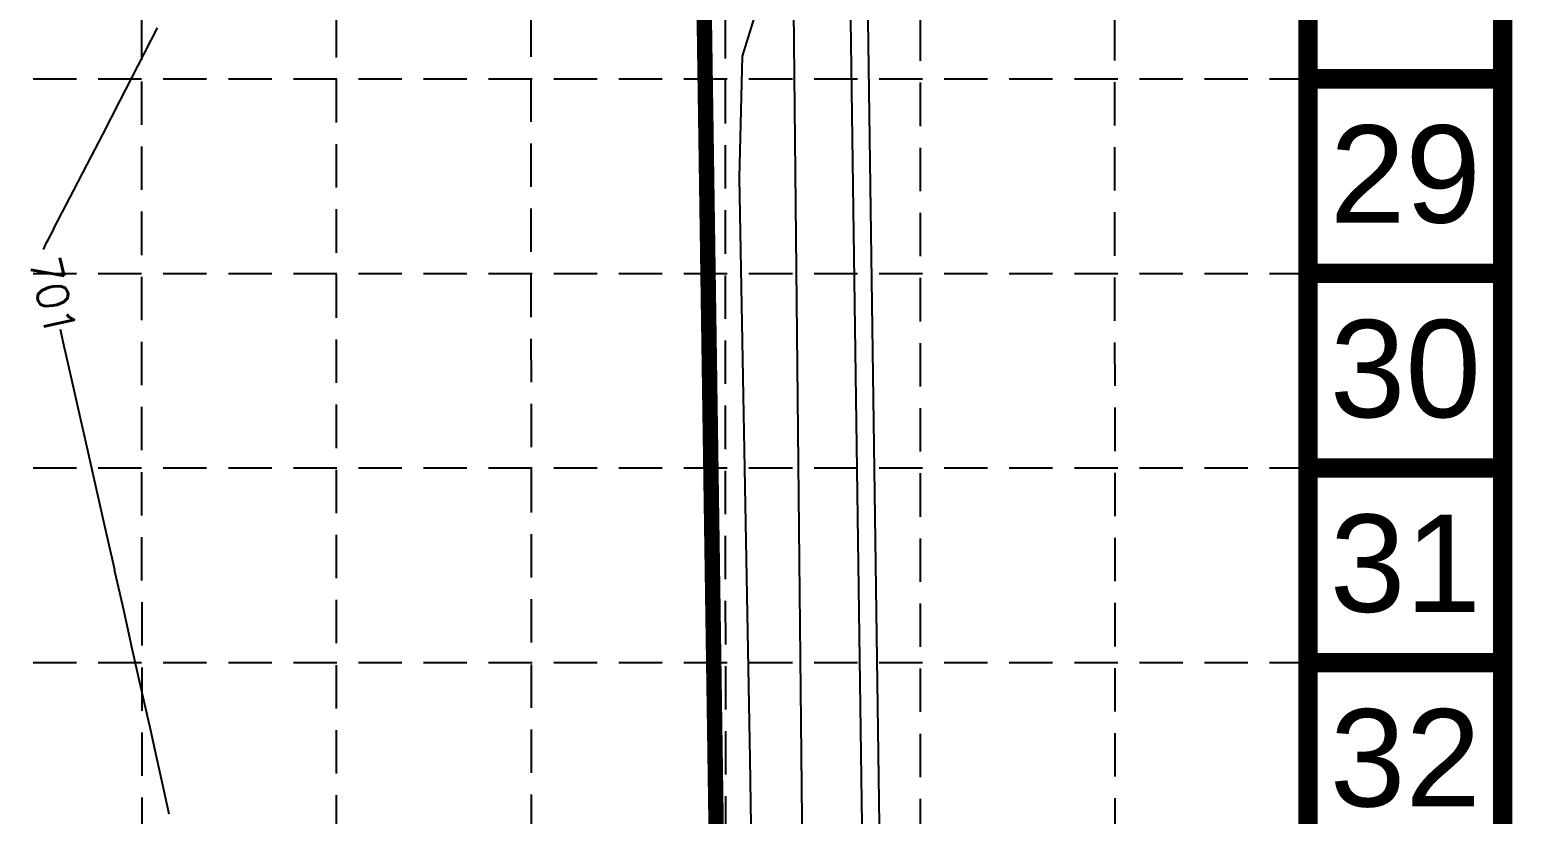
# Model space of a CAD drawing. Extents: x 5513 to 6525, y 3862 to 5479.
# Drawn here: x 6332.5 to 6524.7, y 4650.9 to 4752.6 of the extents above; entities that cross this region are included whole.
import ezdxf
from ezdxf.enums import TextEntityAlignment as Align

# ---------------------------------------------------------------- set-up
doc = ezdxf.new("R2010")
doc.units = 0
doc.header["$LTSCALE"] = 50
doc.header["$MEASUREMENT"] = 0
doc.linetypes.add('DAREA', pattern=[0.45, 0.35, -0.1])
doc.linetypes.add('HIDDEN', pattern=[0.375, 0.25, -0.125])
for name, color, linetype in [('BASE', 7, 'Continuous'), ('C-DRNA-E', 11, 'DAREA'), ('C-STRM-PIPE-E', 14, 'Continuous'), ('CONT-MNR', 14, 'Continuous'), ('GRID', 254, 'HIDDEN'), ('v-prop-line', 3, 'Continuous'), ('v-topo-bndy', 140, 'Continuous'), ('V-TOPO-BNDY-2', 7, 'Continuous')]:
    doc.layers.add(name, color=color, linetype=linetype)
doc.styles.add('L80', font='simplex', dxfattribs={"height": 4})
doc.styles.get("Standard").update_dxf_attribs({"font": 'ARIAL.TTF'})

msp = doc.modelspace()

# ---------------------------------------------------------------- linework, layer by layer
at = {"layer": 'BASE', "const_width": 2.52}
for points in [[(6523.47, 3863.46), (6523.47, 5477.65), (5514.6, 5477.65), (5514.6, 3863.46)], [(6498.25, 3888.68), (6498.25, 5452.43), (5539.82, 5452.43), (5539.82, 3888.68)]]:
    msp.add_lwpolyline(points, close=True, dxfattribs=at)
for points in [[(6523.47, 4746.22), (6498.25, 4746.22)], [(6523.47, 4721), (6498.25, 4721)], [(6523.47, 4695.78), (6498.25, 4695.78)], [(6523.47, 4670.56), (6498.25, 4670.56)]]:
    msp.add_lwpolyline(points, dxfattribs=at)
at = {"layer": 'C-DRNA-E', "color": 7, "const_width": 2, "flags": 128}
msp.add_lwpolyline([(5728.77, 4476.01), (6423.84, 4489.8), (6414.53, 5124.61), (6036.52, 5117.29), (6006.42, 5046.81), (5930.42, 4919.4)], dxfattribs=at)
at = {"layer": 'C-STRM-PIPE-E', "color": 7}
for p, q in [((6433.47, 5130.69), (6442.71, 4490.07)), ((6435.73, 5130.12), (6444.96, 4490.1))]:
    msp.add_line(p, q, dxfattribs=at)
at = {"layer": 'CONT-MNR', "color": 42, "extrusion": (0.890739, -0.454515, 0), "elevation": 3495.13}
msp.add_lwpolyline([(7113.81, 701), (7119.29, 701)], dxfattribs=at)
at = {"layer": 'CONT-MNR', "color": 42, "extrusion": (0.889675, -0.456594, 0), "elevation": 3478.51}
msp.add_lwpolyline([(7116.73, 701), (7121.95, 701)], dxfattribs=at)
at = {"layer": 'CONT-MNR', "color": 42, "extrusion": (0.888778, -0.458337, 0), "elevation": 3464.55}
msp.add_lwpolyline([(7118.68, 701), (7123.54, 701)], dxfattribs=at)
at = {"layer": 'CONT-MNR', "color": 42, "elevation": 701}
for points in [[(6339.96, 4735.1), (6341.98, 4739)], [(6334.3, 4724.08), (6334.43, 4724.38)], [(6334.43, 4724.38), (6334.61, 4724.8)], [(6341.16, 4693.03), (6340.03, 4698.03)], [(6342.33, 4687.85), (6341.16, 4693.03)], [(6345.85, 4672.19), (6344.69, 4677.35)], [(6346.97, 4667.22), (6345.85, 4672.19)]]:
    msp.add_lwpolyline(points, dxfattribs=at)
at = {"layer": 'CONT-MNR', "color": 42, "extrusion": (0.88744, -0.460923, 0), "elevation": 3443.81}
msp.add_lwpolyline([(7120.52, 701), (7124.35, 701)], dxfattribs=at)
at = {"layer": 'CONT-MNR', "color": 42, "extrusion": (0.887028, -0.461715, 0), "elevation": 3437.46}
msp.add_lwpolyline([(7120.42, 701), (7123.59, 701)], dxfattribs=at)
at = {"layer": 'CONT-MNR', "color": 42, "extrusion": (0.886898, -0.461966, 0), "elevation": 3435.44}
msp.add_lwpolyline([(7118.97, 701), (7121.39, 701)], dxfattribs=at)
at = {"layer": 'CONT-MNR', "color": 42, "extrusion": (0.891591, -0.452841, 0), "elevation": 3508.29}
msp.add_lwpolyline([(7081.17, 701), (7081.78, 701)], dxfattribs=at)
at = {"layer": 'CONT-MNR', "color": 42, "extrusion": (0.887431, -0.46094, 0), "elevation": 3443.68}
msp.add_lwpolyline([(7113.43, 701), (7115, 701)], dxfattribs=at)
at = {"layer": 'CONT-MNR', "color": 42, "extrusion": (0.975169, 0.22146, 0), "elevation": 7223.04}
msp.add_lwpolyline([(3190.77, 701), (3193.41, 701)], dxfattribs=at)
at = {"layer": 'CONT-MNR', "color": 42, "extrusion": (0.975256, 0.221077, 0), "elevation": 7221.79}
msp.add_lwpolyline([(3189.54, 701), (3193.61, 701)], dxfattribs=at)
at = {"layer": 'CONT-MNR', "color": 42, "extrusion": (0.975327, 0.220764, 0), "elevation": 7220.76}
msp.add_lwpolyline([(3187.34, 701), (3191.86, 701)], dxfattribs=at)
at = {"layer": 'CONT-MNR', "color": 42, "extrusion": (0.975391, 0.220484, 0), "elevation": 7219.85}
msp.add_lwpolyline([(3184.54, 701), (3189.41, 701)], dxfattribs=at)
at = {"layer": 'CONT-MNR', "color": 42, "extrusion": (0.975578, 0.219655, 0), "elevation": 7217.15}
msp.add_lwpolyline([(3174.85, 701), (3180.24, 701)], dxfattribs=at)
at = {"layer": 'CONT-MNR', "color": 42, "extrusion": (0.975649, 0.219336, 0), "elevation": 7216.11}
msp.add_lwpolyline([(3171.83, 701), (3177.21, 701)], dxfattribs=at)
at = {"layer": 'CONT-MNR', "color": 42, "extrusion": (0.975949, 0.217997, 0), "elevation": 7211.76}
msp.add_lwpolyline([(3166.53, 701), (3171.35, 701)], dxfattribs=at)
at = {"layer": 'CONT-MNR', "color": 42, "extrusion": (0.976103, 0.217307, 0), "elevation": 7209.52}
msp.add_lwpolyline([(3167.17, 701), (3171.63, 701)], dxfattribs=at)
at = {"layer": 'CONT-MNR', "color": 42, "extrusion": (0.97631, 0.216375, 0), "elevation": 7206.49}
msp.add_lwpolyline([(3170.06, 701), (3174.06, 701)], dxfattribs=at)
at = {"layer": 'CONT-MNR', "color": 42, "extrusion": (0.976607, 0.215032, 0), "elevation": 7202.12}
msp.add_lwpolyline([(3176.52, 701), (3179.97, 701)], dxfattribs=at)
at = {"layer": 'GRID', "color": 253, "linetype": 'HIDDEN', "ltscale": 0.45}
for p, q in [((6347.09, 3989.32), (6347.03, 5453)), ((6372.33, 3989.62), (6372.25, 5453)), ((6397.6, 3989.71), (6397.48, 5453)), ((6422.77, 3989.49), (6422.7, 5453)), ((6448.05, 3989.16), (6447.92, 5453)), ((6473.29, 3989.23), (6473.14, 5453)), ((5539.82, 4746.22), (6498.25, 4746.22)), ((5539.82, 4721), (6498.25, 4721)), ((5539.82, 4695.78), (6498.25, 4695.78)), ((5539.82, 4670.56), (6498.25, 4670.56))]:
    msp.add_line(p, q, dxfattribs=at)
at = {"layer": 'v-prop-line', "color": 7}
msp.add_line((6414.53, 5124.61), (6423.84, 4489.8), dxfattribs=at)
at = {"layer": 'v-topo-bndy', "color": 7}
msp.add_polyline3d([(6428.59, 4761.15, 699.96), (6424.87, 4749.15, 699.99), (6424.48, 4733.38, 700.22), (6425.86, 4658.09, 700.94), (6427.02, 4580.99, 701.25), (6428.19, 4498.44, 701.32), (6453.77, 4498.81, 701.19), (6470.21, 4491.85, 702.42), (6443.48, 4477, 705), (6390.67, 4475.67, 705.19), (6336.59, 4474.24, 704.72)], dxfattribs=at)
at = {"layer": 'V-TOPO-BNDY-2', "color": 7}
msp.add_lwpolyline([(5564.72, 5123.27), (5858.88, 5128.23), (6404.85, 5134.98), (6431.54, 5128.63), (6436.62, 4932.96), (6444.15, 4884.39), (6428.99, 4879.6), (6431.54, 4789.4), (6451.87, 4786.85), (6431.54, 4755.09), (6434.08, 4507.78), (6470.93, 4498.89), (6474.75, 4488.72), (6453.14, 4474.75)], dxfattribs=at)

# ---------------------------------------------------------------- texts
at = {"layer": 'BASE'}
for s, p in [('29', (6510.87, 4733.88)), ('30', (6510.87, 4708.66)), ('31', (6510.87, 4683.44)), ('32', (6510.87, 4658.22))]:
    msp.add_text(s, height=12.611, dxfattribs=at).set_placement(p, align=Align.MIDDLE_CENTER)
at = {"layer": 'CONT-MNR', "color": 42, "insert": (6336.3, 4723.51, 701), "char_height": 4, "width": 14.2857, "attachment_point": 1, "rotation": 282.876, "style": 'L80'}
msp.add_mtext('\\Fsimplex.shx;\\W1.0000000000;\\T1.0000000000;\\o\\l701', dxfattribs=at)

doc.saveas('drawing.dxf')
